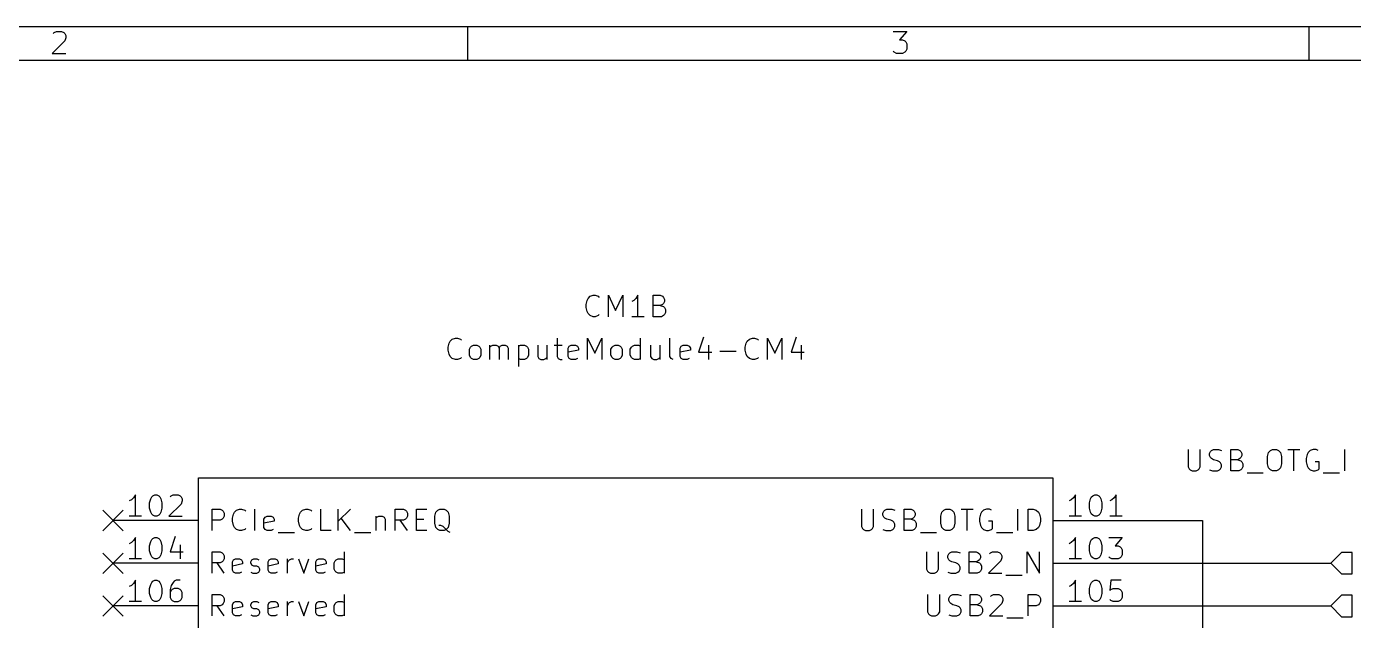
# Model space of a CAD drawing. Extents: x 0.4 to 11.3, y -7.9 to -0.4.
# Drawn here: x 3.298 to 6.403, y -1.784 to -0.394 of the extents above; entities that cross this region are included whole.
import ezdxf

# ---------------------------------------------------------------- set-up
doc = ezdxf.new("R2010")
doc.units = 0
doc.header["$MEASUREMENT"] = 0
for name, color, linetype in [('BLUE2', 5, 'CONTINUOUS'), ('BLUE3', 171, 'CONTINUOUS'), ('BROWN2', 54, 'CONTINUOUS'), ('CYAN2', 4, 'CONTINUOUS'), ('GREEN3', 91, 'CONTINUOUS'), ('RED2', 1, 'CONTINUOUS'), ('RED3', 11, 'CONTINUOUS')]:
    doc.layers.add(name, color=color, linetype=linetype)

msp = doc.modelspace()

# ---------------------------------------------------------------- linework, layer by layer
at = {"layer": 'BLUE2', "linetype": 'CONTINUOUS'}
for p, q in [((3.476, -1.526), (3.524, -1.574)), ((3.524, -1.526), (3.476, -1.574)), ((3.476, -1.626), (3.524, -1.674)), ((3.524, -1.626), (3.476, -1.674)), ((3.476, -1.726), (3.524, -1.774)), ((3.524, -1.726), (3.476, -1.774))]:
    msp.add_line(p, q, dxfattribs=at)
at = {"layer": 'BLUE3', "linetype": 'CONTINUOUS'}
for p, q in [((6.01601, -1.38371), (6.01601, -1.42419)), ((6.04458, -1.42419), (6.04458, -1.38371)), ((6.06602, -1.39323), (6.06839, -1.38847)), ((6.06602, -1.398), (6.06602, -1.39323)), ((6.06839, -1.38847), (6.07078, -1.38609)), ((6.07078, -1.38609), (6.07554, -1.38371)), ((6.07554, -1.38371), (6.08744, -1.38371)), ((6.08744, -1.38371), (6.09459, -1.38609)), ((6.11601, -1.43371), (6.11601, -1.38371)), ((6.11601, -1.38371), (6.13268, -1.38371)), ((6.13268, -1.38371), (6.13744, -1.38609)), ((6.13744, -1.38609), (6.13982, -1.38847)), ((6.13982, -1.38847), (6.1422, -1.39323)), ((6.1422, -1.39323), (6.1422, -1.398)), ((6.20173, -1.40038), (6.20411, -1.39085)), ((6.20411, -1.39085), (6.20887, -1.38609)), ((6.20887, -1.38609), (6.21363, -1.38371)), ((6.21363, -1.38371), (6.22315, -1.38371)), ((6.22315, -1.38371), (6.22792, -1.38609)), ((6.22792, -1.38609), (6.23268, -1.39085)), ((6.23268, -1.39085), (6.23506, -1.40038)), ((6.24935, -1.38371), (6.27792, -1.38371)), ((6.26363, -1.43371), (6.26363, -1.38371)), ((6.29458, -1.39561), (6.2922, -1.40514)), ((6.29696, -1.39085), (6.29458, -1.39561)), ((6.30173, -1.38609), (6.29696, -1.39085)), ((6.30887, -1.38371), (6.30173, -1.38609)), ((6.31601, -1.38371), (6.30887, -1.38371)), ((6.32078, -1.38609), (6.31601, -1.38371)), ((6.38268, -1.43371), (6.38268, -1.38371)), ((6.01601, -1.42419), (6.01839, -1.42895)), ((6.0422, -1.42895), (6.04458, -1.42419)), ((6.06839, -1.40276), (6.06602, -1.398)), ((6.07078, -1.40514), (6.06839, -1.40276)), ((6.07554, -1.40752), (6.07078, -1.40514)), ((6.08506, -1.4099), (6.07554, -1.40752)), ((6.08982, -1.41228), (6.08506, -1.4099)), ((6.0922, -1.41466), (6.08982, -1.41228)), ((6.09459, -1.41943), (6.0922, -1.41466)), ((6.0922, -1.42895), (6.09459, -1.42419)), ((6.09459, -1.42419), (6.09459, -1.41943)), ((6.13268, -1.40752), (6.11601, -1.40752)), ((6.13744, -1.40514), (6.13268, -1.40752)), ((6.13268, -1.40752), (6.13982, -1.4099)), ((6.13982, -1.40276), (6.13744, -1.40514)), ((6.1422, -1.398), (6.13982, -1.40276)), ((6.13982, -1.4099), (6.1422, -1.41228)), ((6.1422, -1.41228), (6.14458, -1.41704)), ((6.14458, -1.42419), (6.1422, -1.42895)), ((6.14458, -1.41704), (6.14458, -1.42419)), ((6.20173, -1.41704), (6.20173, -1.40038)), ((6.20411, -1.42657), (6.20173, -1.41704)), ((6.20887, -1.43133), (6.20411, -1.42657)), ((6.23268, -1.42657), (6.22792, -1.43133)), ((6.23506, -1.41704), (6.23268, -1.42657)), ((6.23506, -1.40038), (6.23506, -1.41704)), ((6.2922, -1.40514), (6.2922, -1.41228)), ((6.2922, -1.41228), (6.29458, -1.4218)), ((6.29458, -1.4218), (6.29696, -1.42657)), ((6.29696, -1.42657), (6.30173, -1.43133)), ((6.32315, -1.41228), (6.31363, -1.41228)), ((6.32315, -1.42895), (6.32315, -1.41228)), ((6.01839, -1.42895), (6.02078, -1.43133)), ((6.02078, -1.43133), (6.02554, -1.43371)), ((6.02554, -1.43371), (6.03506, -1.43371)), ((6.03506, -1.43371), (6.03982, -1.43133)), ((6.03982, -1.43133), (6.0422, -1.42895)), ((6.06602, -1.43133), (6.07316, -1.43371)), ((6.07316, -1.43371), (6.08506, -1.43371)), ((6.08506, -1.43371), (6.08982, -1.43133)), ((6.08982, -1.43133), (6.0922, -1.42895)), ((6.13506, -1.43371), (6.11601, -1.43371)), ((6.13982, -1.43133), (6.13506, -1.43371)), ((6.1422, -1.42895), (6.13982, -1.43133)), ((6.15411, -1.43847), (6.1922, -1.43847)), ((6.21363, -1.43371), (6.20887, -1.43133)), ((6.22315, -1.43371), (6.21363, -1.43371)), ((6.22792, -1.43133), (6.22315, -1.43371)), ((6.30173, -1.43133), (6.30887, -1.43371)), ((6.30887, -1.43371), (6.31363, -1.43371)), ((6.31363, -1.43371), (6.32078, -1.43133)), ((6.32078, -1.43133), (6.32315, -1.42895)), ((6.33268, -1.43847), (6.37078, -1.43847))]:
    msp.add_line(p, q, dxfattribs=at)
at = {"layer": 'BROWN2', "linetype": 'CONTINUOUS'}
for p, q in [((6.375, -1.625), (6.35, -1.65)), ((6.4, -1.625), (6.375, -1.625)), ((6.4, -1.675), (6.4, -1.625)), ((6.35, -1.65), (6.375, -1.675)), ((6.375, -1.675), (6.4, -1.675)), ((6.375, -1.725), (6.35, -1.75)), ((6.4, -1.725), (6.375, -1.725)), ((6.4, -1.775), (6.4, -1.725)), ((6.35, -1.75), (6.375, -1.775)), ((6.375, -1.775), (6.4, -1.775))]:
    msp.add_line(p, q, dxfattribs=at)
at = {"layer": 'CYAN2', "linetype": 'CONTINUOUS'}
for p, q in [((4.61667, -1.02519), (4.62381, -1.0228)), ((4.62381, -1.0228), (4.62857, -1.0228)), ((4.62857, -1.0228), (4.63572, -1.02519)), ((4.65952, -1.0728), (4.65952, -1.0228)), ((4.65952, -1.0228), (4.67619, -1.05852)), ((4.67619, -1.05852), (4.69286, -1.0228)), ((4.69286, -1.0228), (4.69286, -1.0728)), ((4.72857, -1.0228), (4.72381, -1.02995)), ((4.72857, -1.0728), (4.72857, -1.0228)), ((4.76428, -1.0728), (4.76428, -1.0228)), ((4.76428, -1.0228), (4.78095, -1.0228)), ((4.78095, -1.0228), (4.78571, -1.02519)), ((4.60715, -1.04423), (4.60952, -1.03471)), ((4.60715, -1.05137), (4.60715, -1.04423)), ((4.60952, -1.0609), (4.60715, -1.05137)), ((4.60952, -1.03471), (4.61191, -1.02995)), ((4.61191, -1.02995), (4.61667, -1.02519)), ((4.63572, -1.02519), (4.63809, -1.02757)), ((4.71905, -1.03471), (4.71429, -1.03709)), ((4.72381, -1.02995), (4.71905, -1.03471)), ((4.78095, -1.04661), (4.76428, -1.04661)), ((4.78571, -1.04423), (4.78095, -1.04661)), ((4.78095, -1.04661), (4.78809, -1.049)), ((4.78571, -1.02519), (4.78809, -1.02757)), ((4.78809, -1.04185), (4.78571, -1.04423)), ((4.78809, -1.02757), (4.79048, -1.03233)), ((4.79048, -1.03709), (4.78809, -1.04185)), ((4.78809, -1.049), (4.79048, -1.05137)), ((4.79048, -1.03233), (4.79048, -1.03709)), ((4.79048, -1.05137), (4.79285, -1.05614)), ((4.61191, -1.06566), (4.60952, -1.0609)), ((4.61667, -1.07043), (4.61191, -1.06566)), ((4.62381, -1.0728), (4.61667, -1.07043)), ((4.62857, -1.0728), (4.62381, -1.0728)), ((4.63572, -1.07043), (4.62857, -1.0728)), ((4.63809, -1.06804), (4.63572, -1.07043)), ((4.74286, -1.0728), (4.71429, -1.0728)), ((4.78333, -1.0728), (4.76428, -1.0728)), ((4.78809, -1.07043), (4.78333, -1.0728)), ((4.79048, -1.06804), (4.78809, -1.07043)), ((4.79285, -1.06328), (4.79048, -1.06804)), ((4.79285, -1.05614), (4.79285, -1.06328)), ((4.28453, -1.14423), (4.28691, -1.13471)), ((4.28453, -1.15137), (4.28453, -1.14423)), ((4.28691, -1.13471), (4.28929, -1.12995)), ((4.28929, -1.12995), (4.29406, -1.12519)), ((4.29406, -1.12519), (4.3012, -1.1228)), ((4.3012, -1.1228), (4.30596, -1.1228)), ((4.30596, -1.1228), (4.3131, -1.12519)), ((4.3131, -1.12519), (4.31548, -1.12757)), ((4.33453, -1.149), (4.33691, -1.14423)), ((4.33453, -1.16328), (4.33453, -1.149)), ((4.33691, -1.14423), (4.33929, -1.14185)), ((4.33929, -1.14185), (4.34406, -1.13947)), ((4.34406, -1.13947), (4.3512, -1.13947)), ((4.3512, -1.13947), (4.35596, -1.14185)), ((4.35596, -1.14185), (4.35834, -1.14423)), ((4.35834, -1.14423), (4.36072, -1.149)), ((4.36072, -1.149), (4.36072, -1.16328)), ((4.38215, -1.1728), (4.38215, -1.13947)), ((4.38215, -1.14423), (4.38453, -1.14185)), ((4.38453, -1.14185), (4.38929, -1.13947)), ((4.38929, -1.13947), (4.39643, -1.13947)), ((4.39643, -1.13947), (4.40119, -1.14185)), ((4.40119, -1.14185), (4.40357, -1.14661)), ((4.40357, -1.14661), (4.40596, -1.14185)), ((4.40357, -1.14661), (4.40357, -1.1728)), ((4.40596, -1.14185), (4.41072, -1.13947)), ((4.41072, -1.13947), (4.41786, -1.13947)), ((4.41786, -1.13947), (4.42262, -1.14185)), ((4.42262, -1.14185), (4.425, -1.14661)), ((4.425, -1.14661), (4.425, -1.1728)), ((4.44881, -1.13947), (4.44881, -1.18947)), ((4.44881, -1.14185), (4.45357, -1.13947)), ((4.45357, -1.13947), (4.4631, -1.13947)), ((4.4631, -1.13947), (4.46786, -1.14185)), ((4.46786, -1.14185), (4.47024, -1.14423)), ((4.47024, -1.14423), (4.47262, -1.149)), ((4.47262, -1.149), (4.47262, -1.16328)), ((4.49405, -1.13947), (4.49405, -1.16566)), ((4.51548, -1.13947), (4.51548, -1.1728)), ((4.53214, -1.13947), (4.55119, -1.13947)), ((4.53928, -1.1228), (4.53928, -1.16566)), ((4.56548, -1.14661), (4.56785, -1.14185)), ((4.56548, -1.16566), (4.56548, -1.14661)), ((4.56785, -1.14185), (4.57262, -1.13947)), ((4.57262, -1.13947), (4.58214, -1.13947)), ((4.58214, -1.13947), (4.5869, -1.14185)), ((4.5869, -1.14185), (4.58928, -1.14661)), ((4.58928, -1.14661), (4.58928, -1.15137)), ((4.61071, -1.1728), (4.61071, -1.1228)), ((4.61071, -1.1228), (4.62738, -1.15852)), ((4.62738, -1.15852), (4.64405, -1.1228)), ((4.64405, -1.1228), (4.64405, -1.1728)), ((4.66548, -1.149), (4.66785, -1.14423)), ((4.66548, -1.16328), (4.66548, -1.149)), ((4.66785, -1.14423), (4.67024, -1.14185)), ((4.67024, -1.14185), (4.675, -1.13947)), ((4.675, -1.13947), (4.68214, -1.13947)), ((4.68214, -1.13947), (4.6869, -1.14185)), ((4.6869, -1.14185), (4.68928, -1.14423)), ((4.68928, -1.14423), (4.69167, -1.149)), ((4.69167, -1.149), (4.69167, -1.16328)), ((4.71071, -1.149), (4.71309, -1.14423)), ((4.71071, -1.16328), (4.71071, -1.149)), ((4.71309, -1.14423), (4.71547, -1.14185)), ((4.71547, -1.14185), (4.72024, -1.13947)), ((4.72024, -1.13947), (4.72976, -1.13947)), ((4.72976, -1.13947), (4.73452, -1.14185)), ((4.73452, -1.1728), (4.73452, -1.1228)), ((4.75833, -1.13947), (4.75833, -1.16566)), ((4.77976, -1.13947), (4.77976, -1.1728)), ((4.80356, -1.16566), (4.80356, -1.1228)), ((4.82737, -1.14661), (4.82975, -1.14185)), ((4.82737, -1.16566), (4.82737, -1.14661)), ((4.82975, -1.14185), (4.83452, -1.13947)), ((4.83452, -1.13947), (4.84404, -1.13947)), ((4.84404, -1.13947), (4.8488, -1.14185)), ((4.8488, -1.14185), (4.85118, -1.14661)), ((4.85118, -1.14661), (4.85118, -1.15137)), ((4.88213, -1.12043), (4.87023, -1.15614)), ((4.89404, -1.13947), (4.89404, -1.1728)), ((4.97976, -1.14423), (4.98213, -1.13471)), ((4.97976, -1.15137), (4.97976, -1.14423)), ((4.98213, -1.13471), (4.98452, -1.12995)), ((4.98452, -1.12995), (4.98928, -1.12519)), ((4.98928, -1.12519), (4.99642, -1.1228)), ((4.99642, -1.1228), (5.00118, -1.1228)), ((5.00118, -1.1228), (5.00833, -1.12519)), ((5.00833, -1.12519), (5.0107, -1.12757)), ((5.03213, -1.1728), (5.03213, -1.1228)), ((5.03213, -1.1228), (5.0488, -1.15852)), ((5.0488, -1.15852), (5.06547, -1.1228)), ((5.06547, -1.1228), (5.06547, -1.1728)), ((5.0988, -1.12043), (5.0869, -1.15614)), ((5.1107, -1.13947), (5.1107, -1.1728)), ((4.28691, -1.1609), (4.28453, -1.15137)), ((4.28929, -1.16566), (4.28691, -1.1609)), ((4.29406, -1.17043), (4.28929, -1.16566)), ((4.3012, -1.1728), (4.29406, -1.17043)), ((4.30596, -1.1728), (4.3012, -1.1728)), ((4.3131, -1.17043), (4.30596, -1.1728)), ((4.31548, -1.16804), (4.3131, -1.17043)), ((4.33691, -1.16804), (4.33453, -1.16328)), ((4.33929, -1.17043), (4.33691, -1.16804)), ((4.34406, -1.1728), (4.33929, -1.17043)), ((4.3512, -1.1728), (4.34406, -1.1728)), ((4.35596, -1.17043), (4.3512, -1.1728)), ((4.35834, -1.16804), (4.35596, -1.17043)), ((4.36072, -1.16328), (4.35834, -1.16804)), ((4.45357, -1.1728), (4.44881, -1.17043)), ((4.4631, -1.1728), (4.45357, -1.1728)), ((4.46786, -1.17043), (4.4631, -1.1728)), ((4.47024, -1.16804), (4.46786, -1.17043)), ((4.47262, -1.16328), (4.47024, -1.16804)), ((4.49405, -1.16566), (4.49643, -1.17043)), ((4.49643, -1.17043), (4.50119, -1.1728)), ((4.50119, -1.1728), (4.50833, -1.1728)), ((4.50833, -1.1728), (4.51309, -1.17043)), ((4.51309, -1.17043), (4.51548, -1.16804)), ((4.53928, -1.16566), (4.54167, -1.17043)), ((4.54167, -1.17043), (4.54643, -1.1728)), ((4.54643, -1.1728), (4.55119, -1.1728)), ((4.58928, -1.15137), (4.56548, -1.15614)), ((4.56785, -1.17043), (4.56548, -1.16566)), ((4.57262, -1.1728), (4.56785, -1.17043)), ((4.58214, -1.1728), (4.57262, -1.1728)), ((4.5869, -1.17043), (4.58214, -1.1728)), ((4.66785, -1.16804), (4.66548, -1.16328)), ((4.67024, -1.17043), (4.66785, -1.16804)), ((4.675, -1.1728), (4.67024, -1.17043)), ((4.68214, -1.1728), (4.675, -1.1728)), ((4.6869, -1.17043), (4.68214, -1.1728)), ((4.68928, -1.16804), (4.6869, -1.17043)), ((4.69167, -1.16328), (4.68928, -1.16804)), ((4.71309, -1.16804), (4.71071, -1.16328)), ((4.71547, -1.17043), (4.71309, -1.16804)), ((4.72024, -1.1728), (4.71547, -1.17043)), ((4.72976, -1.1728), (4.72024, -1.1728)), ((4.73452, -1.17043), (4.72976, -1.1728)), ((4.75833, -1.16566), (4.76071, -1.17043)), ((4.76071, -1.17043), (4.76547, -1.1728)), ((4.76547, -1.1728), (4.77261, -1.1728)), ((4.77261, -1.1728), (4.77737, -1.17043)), ((4.77737, -1.17043), (4.77976, -1.16804)), ((4.80594, -1.17043), (4.80356, -1.16566)), ((4.81071, -1.1728), (4.80594, -1.17043)), ((4.85118, -1.15137), (4.82737, -1.15614)), ((4.82975, -1.17043), (4.82737, -1.16566)), ((4.83452, -1.1728), (4.82975, -1.17043)), ((4.84404, -1.1728), (4.83452, -1.1728)), ((4.8488, -1.17043), (4.84404, -1.1728)), ((4.87023, -1.15614), (4.90118, -1.15614)), ((4.92023, -1.15376), (4.95833, -1.15376)), ((4.98213, -1.1609), (4.97976, -1.15137)), ((4.98452, -1.16566), (4.98213, -1.1609)), ((4.98928, -1.17043), (4.98452, -1.16566)), ((4.99642, -1.1728), (4.98928, -1.17043)), ((5.00118, -1.1728), (4.99642, -1.1728)), ((5.00833, -1.17043), (5.00118, -1.1728)), ((5.0107, -1.16804), (5.00833, -1.17043)), ((5.0869, -1.15614), (5.11785, -1.15614)), ((3.7319, -1.57313), (3.7319, -1.52313)), ((3.7319, -1.52313), (3.75095, -1.52313)), ((3.75095, -1.54932), (3.7319, -1.54932)), ((3.75095, -1.52313), (3.75571, -1.52551)), ((3.75571, -1.54694), (3.75095, -1.54932)), ((3.75571, -1.52551), (3.75809, -1.52789)), ((3.75809, -1.54456), (3.75571, -1.54694)), ((3.75809, -1.52789), (3.76047, -1.53265)), ((3.76047, -1.5398), (3.75809, -1.54456)), ((3.76047, -1.53265), (3.76047, -1.5398)), ((3.77952, -1.54456), (3.7819, -1.53504)), ((3.77952, -1.5517), (3.77952, -1.54456)), ((3.7819, -1.56122), (3.77952, -1.5517)), ((3.7819, -1.53504), (3.78428, -1.53028)), ((3.78428, -1.53028), (3.78905, -1.52551)), ((3.78905, -1.52551), (3.79619, -1.52313)), ((3.79619, -1.52313), (3.80095, -1.52313)), ((3.80095, -1.52313), (3.80809, -1.52551)), ((3.80809, -1.52551), (3.81047, -1.52789)), ((3.8319, -1.57313), (3.8319, -1.52313)), ((3.85333, -1.54694), (3.85571, -1.54218)), ((3.85333, -1.56599), (3.85333, -1.54694)), ((3.87714, -1.5517), (3.85333, -1.55646)), ((3.85571, -1.54218), (3.86048, -1.5398)), ((3.86048, -1.5398), (3.87, -1.5398)), ((3.87, -1.5398), (3.87476, -1.54218)), ((3.87476, -1.54218), (3.87714, -1.54694)), ((3.87714, -1.54694), (3.87714, -1.5517)), ((3.93429, -1.54456), (3.93667, -1.53504)), ((3.93429, -1.5517), (3.93429, -1.54456)), ((3.93667, -1.56122), (3.93429, -1.5517)), ((3.93667, -1.53504), (3.93905, -1.53028)), ((3.93905, -1.53028), (3.94381, -1.52551)), ((3.94381, -1.52551), (3.95095, -1.52313)), ((3.95095, -1.52313), (3.95571, -1.52313)), ((3.95571, -1.52313), (3.96286, -1.52551)), ((3.96286, -1.52551), (3.96524, -1.52789)), ((3.98667, -1.57313), (3.98667, -1.52313)), ((4.02714, -1.57313), (4.02714, -1.52313)), ((4.05571, -1.52313), (4.02714, -1.5517)), ((4.05571, -1.57313), (4.03429, -1.54456)), ((4.11524, -1.5398), (4.11524, -1.57313)), ((4.11524, -1.54456), (4.11762, -1.54218)), ((4.11762, -1.54218), (4.12238, -1.5398)), ((4.12238, -1.5398), (4.12952, -1.5398)), ((4.12952, -1.5398), (4.13428, -1.54218)), ((4.13428, -1.54218), (4.13667, -1.54694)), ((4.13667, -1.54694), (4.13667, -1.57313)), ((4.16047, -1.57313), (4.16047, -1.52313)), ((4.16047, -1.52313), (4.17952, -1.52313)), ((4.17952, -1.54932), (4.16047, -1.54932)), ((4.18904, -1.57313), (4.17238, -1.54932)), ((4.17952, -1.52313), (4.18428, -1.52551)), ((4.18428, -1.54694), (4.17952, -1.54932)), ((4.18428, -1.52551), (4.18667, -1.52789)), ((4.18667, -1.54456), (4.18428, -1.54694)), ((4.18667, -1.52789), (4.18904, -1.53265)), ((4.18904, -1.5398), (4.18667, -1.54456)), ((4.18904, -1.53265), (4.18904, -1.5398)), ((4.21047, -1.57313), (4.21047, -1.52313)), ((4.21047, -1.52313), (4.23428, -1.52313)), ((4.21047, -1.54694), (4.22714, -1.54694)), ((4.25333, -1.5398), (4.25571, -1.53028)), ((4.25333, -1.55646), (4.25333, -1.5398)), ((4.25571, -1.53028), (4.26047, -1.52551)), ((4.26047, -1.52551), (4.26523, -1.52313)), ((4.26523, -1.52313), (4.27476, -1.52313)), ((4.27476, -1.52313), (4.27952, -1.52551)), ((4.27952, -1.52551), (4.28428, -1.53028)), ((4.28428, -1.53028), (4.28666, -1.5398)), ((4.28666, -1.5398), (4.28666, -1.55646)), ((5.25143, -1.52313), (5.25143, -1.56361)), ((5.28, -1.56361), (5.28, -1.52313)), ((5.30143, -1.53265), (5.30381, -1.52789)), ((5.30143, -1.53742), (5.30143, -1.53265)), ((5.30381, -1.54218), (5.30143, -1.53742)), ((5.30381, -1.52789), (5.30619, -1.52551)), ((5.30619, -1.54456), (5.30381, -1.54218)), ((5.30619, -1.52551), (5.31095, -1.52313)), ((5.31095, -1.54694), (5.30619, -1.54456)), ((5.31095, -1.52313), (5.32285, -1.52313)), ((5.32048, -1.54932), (5.31095, -1.54694)), ((5.32524, -1.5517), (5.32048, -1.54932)), ((5.32285, -1.52313), (5.33, -1.52551)), ((5.32762, -1.55408), (5.32524, -1.5517)), ((5.35143, -1.57313), (5.35143, -1.52313)), ((5.35143, -1.52313), (5.36809, -1.52313)), ((5.36809, -1.54694), (5.35143, -1.54694)), ((5.36809, -1.52313), (5.37285, -1.52551)), ((5.37285, -1.54456), (5.36809, -1.54694)), ((5.36809, -1.54694), (5.37524, -1.54932)), ((5.37285, -1.52551), (5.37524, -1.52789)), ((5.37524, -1.54218), (5.37285, -1.54456)), ((5.37524, -1.52789), (5.37762, -1.53265)), ((5.37762, -1.53742), (5.37524, -1.54218)), ((5.37524, -1.54932), (5.37762, -1.5517)), ((5.37762, -1.53265), (5.37762, -1.53742)), ((5.37762, -1.5517), (5.38, -1.55646)), ((5.43714, -1.5398), (5.43952, -1.53028)), ((5.43714, -1.55646), (5.43714, -1.5398)), ((5.43952, -1.53028), (5.44428, -1.52551)), ((5.44428, -1.52551), (5.44904, -1.52313)), ((5.44904, -1.52313), (5.45857, -1.52313)), ((5.45857, -1.52313), (5.46333, -1.52551)), ((5.46333, -1.52551), (5.46809, -1.53028)), ((5.46809, -1.53028), (5.47047, -1.5398)), ((5.47047, -1.5398), (5.47047, -1.55646)), ((5.48476, -1.52313), (5.51333, -1.52313)), ((5.49905, -1.57313), (5.49905, -1.52313)), ((5.53, -1.53504), (5.52762, -1.54456)), ((5.52762, -1.54456), (5.52762, -1.5517)), ((5.52762, -1.5517), (5.53, -1.56122)), ((5.53238, -1.53028), (5.53, -1.53504)), ((5.53714, -1.52551), (5.53238, -1.53028)), ((5.54428, -1.52313), (5.53714, -1.52551)), ((5.55143, -1.52313), (5.54428, -1.52313)), ((5.55857, -1.5517), (5.54904, -1.5517)), ((5.55619, -1.52551), (5.55143, -1.52313)), ((5.55857, -1.56837), (5.55857, -1.5517)), ((5.61809, -1.57313), (5.61809, -1.52313)), ((5.6419, -1.57313), (5.6419, -1.52313)), ((5.6419, -1.52313), (5.65381, -1.52313)), ((5.65381, -1.52313), (5.66095, -1.52551)), ((5.66095, -1.52551), (5.66571, -1.53028)), ((5.66571, -1.53028), (5.66809, -1.53504)), ((5.66809, -1.53504), (5.67047, -1.54456)), ((5.67047, -1.5517), (5.66809, -1.56122)), ((5.67047, -1.54456), (5.67047, -1.5517)), ((3.78428, -1.56599), (3.7819, -1.56122)), ((3.78905, -1.57075), (3.78428, -1.56599)), ((3.79619, -1.57313), (3.78905, -1.57075)), ((3.80095, -1.57313), (3.79619, -1.57313)), ((3.80809, -1.57075), (3.80095, -1.57313)), ((3.81047, -1.56837), (3.80809, -1.57075)), ((3.85571, -1.57075), (3.85333, -1.56599)), ((3.86048, -1.57313), (3.85571, -1.57075)), ((3.87, -1.57313), (3.86048, -1.57313)), ((3.87476, -1.57075), (3.87, -1.57313)), ((3.88667, -1.57789), (3.92476, -1.57789)), ((3.93905, -1.56599), (3.93667, -1.56122)), ((3.94381, -1.57075), (3.93905, -1.56599)), ((3.95095, -1.57313), (3.94381, -1.57075)), ((3.95571, -1.57313), (3.95095, -1.57313)), ((3.96286, -1.57075), (3.95571, -1.57313)), ((3.96524, -1.56837), (3.96286, -1.57075)), ((4.01048, -1.57313), (3.98667, -1.57313)), ((4.06524, -1.57789), (4.10333, -1.57789)), ((4.23428, -1.57313), (4.21047, -1.57313)), ((4.25571, -1.56599), (4.25333, -1.55646)), ((4.26047, -1.57075), (4.25571, -1.56599)), ((4.26523, -1.57313), (4.26047, -1.57075)), ((4.26761, -1.56122), (4.26285, -1.56122)), ((4.27476, -1.57313), (4.26523, -1.57313)), ((4.27238, -1.56361), (4.26761, -1.56122)), ((4.27952, -1.57075), (4.27238, -1.56361)), ((4.27952, -1.57075), (4.27476, -1.57313)), ((4.28428, -1.56599), (4.27952, -1.57075)), ((4.28428, -1.57551), (4.27952, -1.57075)), ((4.28666, -1.55646), (4.28428, -1.56599)), ((4.28904, -1.57789), (4.28428, -1.57551)), ((5.25143, -1.56361), (5.25381, -1.56837)), ((5.25381, -1.56837), (5.25619, -1.57075)), ((5.25619, -1.57075), (5.26095, -1.57313)), ((5.26095, -1.57313), (5.27047, -1.57313)), ((5.27047, -1.57313), (5.27524, -1.57075)), ((5.27524, -1.57075), (5.27762, -1.56837)), ((5.27762, -1.56837), (5.28, -1.56361)), ((5.30143, -1.57075), (5.30857, -1.57313)), ((5.30857, -1.57313), (5.32048, -1.57313)), ((5.32048, -1.57313), (5.32524, -1.57075)), ((5.32524, -1.57075), (5.32762, -1.56837)), ((5.33, -1.55885), (5.32762, -1.55408)), ((5.32762, -1.56837), (5.33, -1.56361)), ((5.33, -1.56361), (5.33, -1.55885)), ((5.37047, -1.57313), (5.35143, -1.57313)), ((5.37524, -1.57075), (5.37047, -1.57313)), ((5.37762, -1.56837), (5.37524, -1.57075)), ((5.38, -1.56361), (5.37762, -1.56837)), ((5.38, -1.55646), (5.38, -1.56361)), ((5.38952, -1.57789), (5.42762, -1.57789)), ((5.43952, -1.56599), (5.43714, -1.55646)), ((5.44428, -1.57075), (5.43952, -1.56599)), ((5.44904, -1.57313), (5.44428, -1.57075)), ((5.45857, -1.57313), (5.44904, -1.57313)), ((5.46333, -1.57075), (5.45857, -1.57313)), ((5.46809, -1.56599), (5.46333, -1.57075)), ((5.47047, -1.55646), (5.46809, -1.56599)), ((5.53, -1.56122), (5.53238, -1.56599)), ((5.53238, -1.56599), (5.53714, -1.57075)), ((5.53714, -1.57075), (5.54428, -1.57313)), ((5.54428, -1.57313), (5.54904, -1.57313)), ((5.54904, -1.57313), (5.55619, -1.57075)), ((5.55619, -1.57075), (5.55857, -1.56837)), ((5.56809, -1.57789), (5.60619, -1.57789)), ((5.65381, -1.57313), (5.6419, -1.57313)), ((5.66095, -1.57075), (5.65381, -1.57313)), ((5.66571, -1.56599), (5.66095, -1.57075)), ((5.66809, -1.56122), (5.66571, -1.56599)), ((3.7319, -1.67313), (3.7319, -1.62313)), ((3.7319, -1.62313), (3.75095, -1.62313)), ((3.75095, -1.62313), (3.75571, -1.62551)), ((3.75571, -1.62551), (3.75809, -1.62789)), ((3.75809, -1.64456), (3.75571, -1.64694)), ((3.75809, -1.62789), (3.76047, -1.63265)), ((3.76047, -1.6398), (3.75809, -1.64456)), ((3.76047, -1.63265), (3.76047, -1.6398)), ((3.77952, -1.64694), (3.7819, -1.64218)), ((3.7819, -1.64218), (3.78667, -1.6398)), ((3.78667, -1.6398), (3.79619, -1.6398)), ((3.79619, -1.6398), (3.80095, -1.64218)), ((3.80095, -1.64218), (3.80333, -1.64694)), ((3.82238, -1.64694), (3.82476, -1.64218)), ((3.82476, -1.64218), (3.82952, -1.6398)), ((3.82952, -1.6398), (3.83667, -1.6398)), ((3.83667, -1.6398), (3.84143, -1.64218)), ((3.86286, -1.64694), (3.86524, -1.64218)), ((3.86524, -1.64218), (3.87, -1.6398)), ((3.87, -1.6398), (3.87952, -1.6398)), ((3.87952, -1.6398), (3.88428, -1.64218)), ((3.88428, -1.64218), (3.88667, -1.64694)), ((3.90809, -1.67313), (3.90809, -1.6398)), ((3.90809, -1.64932), (3.91048, -1.64456)), ((3.91048, -1.64456), (3.91286, -1.64218)), ((3.91286, -1.64218), (3.91762, -1.6398)), ((3.91762, -1.6398), (3.92238, -1.6398)), ((3.93429, -1.6398), (3.94619, -1.67313)), ((3.94619, -1.67313), (3.95809, -1.6398)), ((3.97476, -1.64694), (3.97714, -1.64218)), ((3.97714, -1.64218), (3.98191, -1.6398)), ((3.98191, -1.6398), (3.99143, -1.6398)), ((3.99143, -1.6398), (3.99619, -1.64218)), ((3.99619, -1.64218), (3.99857, -1.64694)), ((4.01762, -1.64932), (4.02, -1.64456)), ((4.02, -1.64456), (4.02238, -1.64218)), ((4.02238, -1.64218), (4.02715, -1.6398)), ((4.02715, -1.6398), (4.03667, -1.6398)), ((4.03667, -1.6398), (4.04143, -1.64218)), ((4.04143, -1.67313), (4.04143, -1.62313)), ((5.40381, -1.62313), (5.40381, -1.66361)), ((5.43238, -1.66361), (5.43238, -1.62313)), ((5.45381, -1.63265), (5.45619, -1.62789)), ((5.45381, -1.63742), (5.45381, -1.63265)), ((5.45619, -1.64218), (5.45381, -1.63742)), ((5.45619, -1.62789), (5.45857, -1.62551)), ((5.45857, -1.64456), (5.45619, -1.64218)), ((5.45857, -1.62551), (5.46333, -1.62313)), ((5.46333, -1.64694), (5.45857, -1.64456)), ((5.46333, -1.62313), (5.47524, -1.62313)), ((5.47524, -1.62313), (5.48238, -1.62551)), ((5.50381, -1.67313), (5.50381, -1.62313)), ((5.50381, -1.62313), (5.52048, -1.62313)), ((5.52048, -1.62313), (5.52524, -1.62551)), ((5.52524, -1.64456), (5.52048, -1.64694)), ((5.52524, -1.62551), (5.52762, -1.62789)), ((5.52762, -1.64218), (5.52524, -1.64456)), ((5.52762, -1.62789), (5.53, -1.63265)), ((5.53, -1.63742), (5.52762, -1.64218)), ((5.53, -1.63265), (5.53, -1.63742)), ((5.57762, -1.64456), (5.54905, -1.67313)), ((5.55143, -1.62789), (5.55381, -1.62551)), ((5.55381, -1.62551), (5.55857, -1.62313)), ((5.55857, -1.62313), (5.57048, -1.62313)), ((5.57048, -1.62313), (5.57524, -1.62551)), ((5.57524, -1.62551), (5.57762, -1.62789)), ((5.57762, -1.62789), (5.58, -1.63265)), ((5.58, -1.63742), (5.57762, -1.64456)), ((5.58, -1.63265), (5.58, -1.63742)), ((5.63952, -1.67313), (5.63952, -1.62313)), ((5.63952, -1.62313), (5.66809, -1.67313)), ((5.66809, -1.67313), (5.66809, -1.62313)), ((3.75095, -1.64932), (3.7319, -1.64932)), ((3.76047, -1.67313), (3.74381, -1.64932)), ((3.75571, -1.64694), (3.75095, -1.64932)), ((3.77952, -1.66599), (3.77952, -1.64694)), ((3.80333, -1.6517), (3.77952, -1.65646)), ((3.7819, -1.67075), (3.77952, -1.66599)), ((3.78667, -1.67313), (3.7819, -1.67075)), ((3.79619, -1.67313), (3.78667, -1.67313)), ((3.80095, -1.67075), (3.79619, -1.67313)), ((3.80333, -1.64694), (3.80333, -1.6517)), ((3.82238, -1.64932), (3.82238, -1.64694)), ((3.82476, -1.65408), (3.82238, -1.64932)), ((3.82238, -1.67075), (3.82714, -1.67313)), ((3.82952, -1.65646), (3.82476, -1.65408)), ((3.82714, -1.67313), (3.83667, -1.67313)), ((3.83667, -1.65646), (3.82952, -1.65646)), ((3.84143, -1.65885), (3.83667, -1.65646)), ((3.83667, -1.67313), (3.84143, -1.67075)), ((3.84381, -1.66361), (3.84143, -1.65885)), ((3.84143, -1.67075), (3.84381, -1.66599)), ((3.84381, -1.66599), (3.84381, -1.66361)), ((3.86286, -1.66599), (3.86286, -1.64694)), ((3.88667, -1.6517), (3.86286, -1.65646)), ((3.86524, -1.67075), (3.86286, -1.66599)), ((3.87, -1.67313), (3.86524, -1.67075)), ((3.87952, -1.67313), (3.87, -1.67313)), ((3.88428, -1.67075), (3.87952, -1.67313)), ((3.88667, -1.64694), (3.88667, -1.6517)), ((3.97476, -1.66599), (3.97476, -1.64694)), ((3.99857, -1.6517), (3.97476, -1.65646)), ((3.97714, -1.67075), (3.97476, -1.66599)), ((3.98191, -1.67313), (3.97714, -1.67075)), ((3.99143, -1.67313), (3.98191, -1.67313)), ((3.99619, -1.67075), (3.99143, -1.67313)), ((3.99857, -1.64694), (3.99857, -1.6517)), ((4.01762, -1.66361), (4.01762, -1.64932)), ((4.02, -1.66837), (4.01762, -1.66361)), ((4.02238, -1.67075), (4.02, -1.66837)), ((4.02715, -1.67313), (4.02238, -1.67075)), ((4.03667, -1.67313), (4.02715, -1.67313)), ((4.04143, -1.67075), (4.03667, -1.67313)), ((5.40381, -1.66361), (5.40619, -1.66837)), ((5.40619, -1.66837), (5.40857, -1.67075)), ((5.40857, -1.67075), (5.41333, -1.67313)), ((5.41333, -1.67313), (5.42285, -1.67313)), ((5.42285, -1.67313), (5.42762, -1.67075)), ((5.42762, -1.67075), (5.43, -1.66837)), ((5.43, -1.66837), (5.43238, -1.66361)), ((5.45381, -1.67075), (5.46095, -1.67313)), ((5.46095, -1.67313), (5.47286, -1.67313)), ((5.47286, -1.64932), (5.46333, -1.64694)), ((5.47762, -1.6517), (5.47286, -1.64932)), ((5.47286, -1.67313), (5.47762, -1.67075)), ((5.48, -1.65408), (5.47762, -1.6517)), ((5.47762, -1.67075), (5.48, -1.66837)), ((5.48238, -1.65885), (5.48, -1.65408)), ((5.48, -1.66837), (5.48238, -1.66361)), ((5.48238, -1.66361), (5.48238, -1.65885)), ((5.52048, -1.64694), (5.50381, -1.64694)), ((5.52285, -1.67313), (5.50381, -1.67313)), ((5.52048, -1.64694), (5.52762, -1.64932)), ((5.52762, -1.67075), (5.52285, -1.67313)), ((5.52762, -1.64932), (5.53, -1.6517)), ((5.53, -1.66837), (5.52762, -1.67075)), ((5.53, -1.6517), (5.53238, -1.65646)), ((5.53238, -1.66361), (5.53, -1.66837)), ((5.53238, -1.65646), (5.53238, -1.66361)), ((5.54905, -1.67313), (5.58, -1.67313)), ((5.58952, -1.67789), (5.62762, -1.67789)), ((3.7319, -1.77313), (3.7319, -1.72313)), ((3.7319, -1.72313), (3.75095, -1.72313)), ((3.75095, -1.72313), (3.75571, -1.72551)), ((3.75571, -1.72551), (3.75809, -1.72789)), ((3.75809, -1.72789), (3.76047, -1.73265)), ((3.76047, -1.73265), (3.76047, -1.7398)), ((4.04143, -1.77313), (4.04143, -1.72313)), ((5.40619, -1.72313), (5.40619, -1.76361)), ((5.43476, -1.76361), (5.43476, -1.72313)), ((5.45619, -1.73265), (5.45857, -1.72789)), ((5.45619, -1.73742), (5.45619, -1.73265)), ((5.45857, -1.74218), (5.45619, -1.73742)), ((5.45857, -1.72789), (5.46095, -1.72551)), ((5.46095, -1.72551), (5.46572, -1.72313)), ((5.46572, -1.72313), (5.47762, -1.72313)), ((5.47762, -1.72313), (5.48476, -1.72551)), ((5.50619, -1.77313), (5.50619, -1.72313)), ((5.50619, -1.72313), (5.52286, -1.72313)), ((5.52286, -1.72313), (5.52762, -1.72551)), ((5.52762, -1.72551), (5.53, -1.72789)), ((5.53, -1.72789), (5.53238, -1.73265)), ((5.53238, -1.73742), (5.53, -1.74218)), ((5.53238, -1.73265), (5.53238, -1.73742)), ((5.55381, -1.72789), (5.55619, -1.72551)), ((5.55619, -1.72551), (5.56095, -1.72313)), ((5.56095, -1.72313), (5.57286, -1.72313)), ((5.57286, -1.72313), (5.57762, -1.72551)), ((5.57762, -1.72551), (5.58, -1.72789)), ((5.58, -1.72789), (5.58238, -1.73265)), ((5.58238, -1.73742), (5.58, -1.74456)), ((5.58238, -1.73265), (5.58238, -1.73742)), ((5.6419, -1.77313), (5.6419, -1.72313)), ((5.6419, -1.72313), (5.66095, -1.72313)), ((5.66095, -1.72313), (5.66571, -1.72551)), ((5.66571, -1.72551), (5.66809, -1.72789)), ((5.66809, -1.72789), (5.67047, -1.73265)), ((5.67047, -1.73265), (5.67047, -1.7398)), ((3.75095, -1.74932), (3.7319, -1.74932)), ((3.76047, -1.77313), (3.74381, -1.74932)), ((3.75571, -1.74694), (3.75095, -1.74932)), ((3.75809, -1.74456), (3.75571, -1.74694)), ((3.76047, -1.7398), (3.75809, -1.74456)), ((3.77952, -1.74694), (3.7819, -1.74218)), ((3.77952, -1.76599), (3.77952, -1.74694)), ((3.80333, -1.7517), (3.77952, -1.75646)), ((3.7819, -1.77075), (3.77952, -1.76599)), ((3.7819, -1.74218), (3.78667, -1.7398)), ((3.78667, -1.7398), (3.79619, -1.7398)), ((3.79619, -1.7398), (3.80095, -1.74218)), ((3.80095, -1.74218), (3.80333, -1.74694)), ((3.80333, -1.74694), (3.80333, -1.7517)), ((3.82238, -1.74694), (3.82476, -1.74218)), ((3.82238, -1.74932), (3.82238, -1.74694)), ((3.82476, -1.75408), (3.82238, -1.74932)), ((3.82476, -1.74218), (3.82952, -1.7398)), ((3.82952, -1.75646), (3.82476, -1.75408)), ((3.82952, -1.7398), (3.83667, -1.7398)), ((3.83667, -1.75646), (3.82952, -1.75646)), ((3.83667, -1.7398), (3.84143, -1.74218)), ((3.84143, -1.75885), (3.83667, -1.75646)), ((3.84381, -1.76361), (3.84143, -1.75885)), ((3.84143, -1.77075), (3.84381, -1.76599)), ((3.84381, -1.76599), (3.84381, -1.76361)), ((3.86286, -1.74694), (3.86524, -1.74218)), ((3.86286, -1.76599), (3.86286, -1.74694)), ((3.88667, -1.7517), (3.86286, -1.75646)), ((3.86524, -1.77075), (3.86286, -1.76599)), ((3.86524, -1.74218), (3.87, -1.7398)), ((3.87, -1.7398), (3.87952, -1.7398)), ((3.87952, -1.7398), (3.88428, -1.74218)), ((3.88428, -1.74218), (3.88667, -1.74694)), ((3.88667, -1.74694), (3.88667, -1.7517)), ((3.90809, -1.77313), (3.90809, -1.7398)), ((3.90809, -1.74932), (3.91048, -1.74456)), ((3.91048, -1.74456), (3.91286, -1.74218)), ((3.91286, -1.74218), (3.91762, -1.7398)), ((3.91762, -1.7398), (3.92238, -1.7398)), ((3.93429, -1.7398), (3.94619, -1.77313)), ((3.94619, -1.77313), (3.95809, -1.7398)), ((3.97476, -1.74694), (3.97714, -1.74218)), ((3.97476, -1.76599), (3.97476, -1.74694)), ((3.99857, -1.7517), (3.97476, -1.75646)), ((3.97714, -1.77075), (3.97476, -1.76599)), ((3.97714, -1.74218), (3.98191, -1.7398)), ((3.98191, -1.7398), (3.99143, -1.7398)), ((3.99143, -1.7398), (3.99619, -1.74218)), ((3.99619, -1.74218), (3.99857, -1.74694)), ((3.99857, -1.74694), (3.99857, -1.7517)), ((4.01762, -1.74932), (4.02, -1.74456)), ((4.01762, -1.76361), (4.01762, -1.74932)), ((4.02, -1.76837), (4.01762, -1.76361)), ((4.02, -1.74456), (4.02238, -1.74218)), ((4.02238, -1.77075), (4.02, -1.76837)), ((4.02238, -1.74218), (4.02715, -1.7398)), ((4.02715, -1.7398), (4.03667, -1.7398)), ((4.03667, -1.7398), (4.04143, -1.74218)), ((5.40619, -1.76361), (5.40857, -1.76837)), ((5.40857, -1.76837), (5.41095, -1.77075)), ((5.43, -1.77075), (5.43238, -1.76837)), ((5.43238, -1.76837), (5.43476, -1.76361)), ((5.46095, -1.74456), (5.45857, -1.74218)), ((5.46572, -1.74694), (5.46095, -1.74456)), ((5.47524, -1.74932), (5.46572, -1.74694)), ((5.48, -1.7517), (5.47524, -1.74932)), ((5.48238, -1.75408), (5.48, -1.7517)), ((5.48, -1.77075), (5.48238, -1.76837)), ((5.48476, -1.75885), (5.48238, -1.75408)), ((5.48238, -1.76837), (5.48476, -1.76361)), ((5.48476, -1.76361), (5.48476, -1.75885)), ((5.52286, -1.74694), (5.50619, -1.74694)), ((5.52762, -1.74456), (5.52286, -1.74694)), ((5.52286, -1.74694), (5.53, -1.74932)), ((5.53, -1.74218), (5.52762, -1.74456)), ((5.53, -1.74932), (5.53238, -1.7517)), ((5.53238, -1.76837), (5.53, -1.77075)), ((5.53238, -1.7517), (5.53476, -1.75646)), ((5.53476, -1.76361), (5.53238, -1.76837)), ((5.53476, -1.75646), (5.53476, -1.76361)), ((5.58, -1.74456), (5.55143, -1.77313)), ((5.66095, -1.74932), (5.6419, -1.74932)), ((5.66571, -1.74694), (5.66095, -1.74932)), ((5.66809, -1.74456), (5.66571, -1.74694)), ((5.67047, -1.7398), (5.66809, -1.74456)), ((3.78667, -1.77313), (3.7819, -1.77075)), ((3.79619, -1.77313), (3.78667, -1.77313)), ((3.80095, -1.77075), (3.79619, -1.77313)), ((3.82238, -1.77075), (3.82714, -1.77313)), ((3.82714, -1.77313), (3.83667, -1.77313)), ((3.83667, -1.77313), (3.84143, -1.77075)), ((3.87, -1.77313), (3.86524, -1.77075)), ((3.87952, -1.77313), (3.87, -1.77313)), ((3.88428, -1.77075), (3.87952, -1.77313)), ((3.98191, -1.77313), (3.97714, -1.77075)), ((3.99143, -1.77313), (3.98191, -1.77313)), ((3.99619, -1.77075), (3.99143, -1.77313)), ((4.02715, -1.77313), (4.02238, -1.77075)), ((4.03667, -1.77313), (4.02715, -1.77313)), ((4.04143, -1.77075), (4.03667, -1.77313)), ((5.41095, -1.77075), (5.41571, -1.77313)), ((5.41571, -1.77313), (5.42524, -1.77313)), ((5.42524, -1.77313), (5.43, -1.77075)), ((5.45619, -1.77075), (5.46333, -1.77313)), ((5.46333, -1.77313), (5.47524, -1.77313)), ((5.47524, -1.77313), (5.48, -1.77075)), ((5.52524, -1.77313), (5.50619, -1.77313)), ((5.53, -1.77075), (5.52524, -1.77313)), ((5.55143, -1.77313), (5.58238, -1.77313)), ((5.59191, -1.77789), (5.63, -1.77789))]:
    msp.add_line(p, q, dxfattribs=at)
at = {"layer": 'GREEN3', "linetype": 'CONTINUOUS'}
for p, q in [((5.9, -1.55), (6.05, -1.55)), ((6.05, -1.55), (6.05, -1.85)), ((5.9, -1.65), (6.35, -1.65)), ((5.9, -1.75), (6.35, -1.75))]:
    msp.add_line(p, q, dxfattribs=at)
at = {"layer": 'RED2', "linetype": 'CONTINUOUS'}
for p, q in [((0.3937, -0.3937), (11.2993, -0.3937)), ((4.33071, -0.47244), (4.33071, -0.3937)), ((6.29921, -0.47244), (6.29921, -0.3937)), ((3.38689, -0.4272), (3.35765, -0.45644)), ((3.36009, -0.41014), (3.36252, -0.4077)), ((3.36252, -0.4077), (3.3674, -0.40526)), ((3.3674, -0.40526), (3.37958, -0.40526)), ((3.37958, -0.40526), (3.38446, -0.4077)), ((3.38446, -0.4077), (3.38689, -0.41014)), ((3.38689, -0.41014), (3.38933, -0.41501)), ((3.38933, -0.41989), (3.38689, -0.4272)), ((3.38933, -0.41501), (3.38933, -0.41989)), ((5.32615, -0.40526), (5.35783, -0.40526)), ((5.35783, -0.40526), (5.34078, -0.42476)), ((5.34078, -0.42476), (5.34809, -0.42476)), ((5.34809, -0.42476), (5.35296, -0.4272)), ((5.35296, -0.4272), (5.3554, -0.42963)), ((5.3554, -0.42963), (5.35783, -0.43451)), ((5.35783, -0.43451), (5.35783, -0.44669)), ((3.35765, -0.45644), (3.38933, -0.45644)), ((5.32859, -0.45401), (5.32615, -0.45157)), ((5.33346, -0.45644), (5.32859, -0.45401)), ((5.34809, -0.45644), (5.33346, -0.45644)), ((5.35296, -0.45401), (5.34809, -0.45644)), ((5.3554, -0.45157), (5.35296, -0.45401)), ((5.35783, -0.44669), (5.3554, -0.45157)), ((0.47244, -0.47244), (11.2206, -0.47244)), ((3.7, -6.55), (3.7, -1.45)), ((3.7, -1.45), (5.7, -1.45)), ((5.7, -1.45), (5.7, -6.55)), ((3.7, -1.55), (3.5, -1.55)), ((5.7, -1.55), (5.9, -1.55)), ((3.7, -1.65), (3.5, -1.65)), ((5.7, -1.65), (5.9, -1.65)), ((3.7, -1.75), (3.5, -1.75)), ((5.7, -1.75), (5.9, -1.75))]:
    msp.add_line(p, q, dxfattribs=at)
at = {"layer": 'RED3', "linetype": 'CONTINUOUS'}
for p, q in [((3.55238, -1.48988), (3.54762, -1.49702)), ((3.55238, -1.53988), (3.55238, -1.48988)), ((3.59286, -1.49226), (3.59762, -1.48988)), ((3.59762, -1.48988), (3.60238, -1.48988)), ((3.60238, -1.48988), (3.60714, -1.49226)), ((3.63571, -1.49226), (3.64048, -1.48988)), ((3.64048, -1.48988), (3.65238, -1.48988)), ((3.65238, -1.48988), (3.65714, -1.49226)), ((5.75238, -1.48988), (5.74762, -1.49702)), ((5.75238, -1.53988), (5.75238, -1.48988)), ((5.79286, -1.49226), (5.79762, -1.48988)), ((5.79762, -1.48988), (5.80238, -1.48988)), ((5.80238, -1.48988), (5.80714, -1.49226)), ((5.84762, -1.48988), (5.84286, -1.49702)), ((5.84762, -1.53988), (5.84762, -1.48988)), ((3.54286, -1.50178), (3.5381, -1.50417)), ((3.54762, -1.49702), (3.54286, -1.50178)), ((3.58572, -1.50893), (3.58809, -1.4994)), ((3.58572, -1.52083), (3.58572, -1.50893)), ((3.58809, -1.53035), (3.58572, -1.52083)), ((3.58809, -1.4994), (3.59048, -1.49464)), ((3.59048, -1.49464), (3.59286, -1.49226)), ((3.60714, -1.49226), (3.60952, -1.49464)), ((3.60952, -1.49464), (3.61191, -1.4994)), ((3.61191, -1.4994), (3.61429, -1.50893)), ((3.61429, -1.52083), (3.61191, -1.53035)), ((3.61429, -1.50893), (3.61429, -1.52083)), ((3.65952, -1.51131), (3.63095, -1.53988)), ((3.63333, -1.49464), (3.63571, -1.49226)), ((3.65714, -1.49226), (3.65952, -1.49464)), ((3.65952, -1.49464), (3.66191, -1.4994)), ((3.66191, -1.50417), (3.65952, -1.51131)), ((3.66191, -1.4994), (3.66191, -1.50417)), ((5.74286, -1.50178), (5.7381, -1.50417)), ((5.74762, -1.49702), (5.74286, -1.50178)), ((5.78572, -1.50893), (5.78809, -1.4994)), ((5.78572, -1.52083), (5.78572, -1.50893)), ((5.78809, -1.53035), (5.78572, -1.52083)), ((5.78809, -1.4994), (5.79048, -1.49464)), ((5.79048, -1.49464), (5.79286, -1.49226)), ((5.80714, -1.49226), (5.80952, -1.49464)), ((5.80952, -1.49464), (5.81191, -1.4994)), ((5.81191, -1.4994), (5.81429, -1.50893)), ((5.81429, -1.52083), (5.81191, -1.53035)), ((5.81429, -1.50893), (5.81429, -1.52083)), ((5.83809, -1.50178), (5.83333, -1.50417)), ((5.84286, -1.49702), (5.83809, -1.50178)), ((3.56667, -1.53988), (3.5381, -1.53988)), ((3.59048, -1.53512), (3.58809, -1.53035)), ((3.59286, -1.5375), (3.59048, -1.53512)), ((3.59762, -1.53988), (3.59286, -1.5375)), ((3.60238, -1.53988), (3.59762, -1.53988)), ((3.60714, -1.5375), (3.60238, -1.53988)), ((3.60952, -1.53512), (3.60714, -1.5375)), ((3.61191, -1.53035), (3.60952, -1.53512)), ((3.63095, -1.53988), (3.66191, -1.53988)), ((5.76667, -1.53988), (5.7381, -1.53988)), ((5.79048, -1.53512), (5.78809, -1.53035)), ((5.79286, -1.5375), (5.79048, -1.53512)), ((5.79762, -1.53988), (5.79286, -1.5375)), ((5.80238, -1.53988), (5.79762, -1.53988)), ((5.80714, -1.5375), (5.80238, -1.53988)), ((5.80952, -1.53512), (5.80714, -1.5375)), ((5.81191, -1.53035), (5.80952, -1.53512)), ((5.86191, -1.53988), (5.83333, -1.53988)), ((3.54286, -1.60178), (3.5381, -1.60417)), ((3.54762, -1.59702), (3.54286, -1.60178)), ((3.55238, -1.58988), (3.54762, -1.59702)), ((3.55238, -1.63988), (3.55238, -1.58988)), ((3.58572, -1.60893), (3.58809, -1.5994)), ((3.58572, -1.62083), (3.58572, -1.60893)), ((3.58809, -1.5994), (3.59048, -1.59464)), ((3.59048, -1.59464), (3.59286, -1.59226)), ((3.59286, -1.59226), (3.59762, -1.58988)), ((3.59762, -1.58988), (3.60238, -1.58988)), ((3.60238, -1.58988), (3.60714, -1.59226)), ((3.60714, -1.59226), (3.60952, -1.59464)), ((3.60952, -1.59464), (3.61191, -1.5994)), ((3.61191, -1.5994), (3.61429, -1.60893)), ((3.61429, -1.60893), (3.61429, -1.62083)), ((3.64524, -1.5875), (3.63333, -1.62321)), ((3.65714, -1.60655), (3.65714, -1.63988)), ((5.74286, -1.60178), (5.7381, -1.60417)), ((5.74762, -1.59702), (5.74286, -1.60178)), ((5.75238, -1.58988), (5.74762, -1.59702)), ((5.75238, -1.63988), (5.75238, -1.58988)), ((5.78572, -1.60893), (5.78809, -1.5994)), ((5.78572, -1.62083), (5.78572, -1.60893)), ((5.78809, -1.5994), (5.79048, -1.59464)), ((5.79048, -1.59464), (5.79286, -1.59226)), ((5.79286, -1.59226), (5.79762, -1.58988)), ((5.79762, -1.58988), (5.80238, -1.58988)), ((5.80238, -1.58988), (5.80714, -1.59226)), ((5.80714, -1.59226), (5.80952, -1.59464)), ((5.80952, -1.59464), (5.81191, -1.5994)), ((5.81191, -1.5994), (5.81429, -1.60893)), ((5.81429, -1.60893), (5.81429, -1.62083)), ((5.83095, -1.58988), (5.86191, -1.58988)), ((5.86191, -1.58988), (5.84524, -1.60893)), ((5.84524, -1.60893), (5.85238, -1.60893)), ((5.85238, -1.60893), (5.85714, -1.61131)), ((5.85714, -1.61131), (5.85952, -1.61369)), ((5.85952, -1.61369), (5.86191, -1.61845)), ((3.56667, -1.63988), (3.5381, -1.63988)), ((3.58809, -1.63035), (3.58572, -1.62083)), ((3.59048, -1.63512), (3.58809, -1.63035)), ((3.59286, -1.6375), (3.59048, -1.63512)), ((3.59762, -1.63988), (3.59286, -1.6375)), ((3.60238, -1.63988), (3.59762, -1.63988)), ((3.60714, -1.6375), (3.60238, -1.63988)), ((3.60952, -1.63512), (3.60714, -1.6375)), ((3.61191, -1.63035), (3.60952, -1.63512)), ((3.61429, -1.62083), (3.61191, -1.63035)), ((3.63333, -1.62321), (3.66428, -1.62321)), ((5.76667, -1.63988), (5.7381, -1.63988)), ((5.78809, -1.63035), (5.78572, -1.62083)), ((5.79048, -1.63512), (5.78809, -1.63035)), ((5.79286, -1.6375), (5.79048, -1.63512)), ((5.79762, -1.63988), (5.79286, -1.6375)), ((5.80238, -1.63988), (5.79762, -1.63988)), ((5.80714, -1.6375), (5.80238, -1.63988)), ((5.80952, -1.63512), (5.80714, -1.6375)), ((5.81191, -1.63035), (5.80952, -1.63512)), ((5.81429, -1.62083), (5.81191, -1.63035)), ((5.83333, -1.6375), (5.83095, -1.63512)), ((5.83809, -1.63988), (5.83333, -1.6375)), ((5.85238, -1.63988), (5.83809, -1.63988)), ((5.85714, -1.6375), (5.85238, -1.63988)), ((5.85952, -1.63512), (5.85714, -1.6375)), ((5.86191, -1.63035), (5.85952, -1.63512)), ((5.86191, -1.61845), (5.86191, -1.63035)), ((3.54286, -1.70178), (3.5381, -1.70417)), ((3.54762, -1.69702), (3.54286, -1.70178)), ((3.55238, -1.68988), (3.54762, -1.69702)), ((3.55238, -1.73988), (3.55238, -1.68988)), ((3.58572, -1.70893), (3.58809, -1.6994)), ((3.58809, -1.6994), (3.59048, -1.69464)), ((3.59048, -1.69464), (3.59286, -1.69226)), ((3.59286, -1.69226), (3.59762, -1.68988)), ((3.59762, -1.68988), (3.60238, -1.68988)), ((3.60238, -1.68988), (3.60714, -1.69226)), ((3.60714, -1.69226), (3.60952, -1.69464)), ((3.60952, -1.69464), (3.61191, -1.6994)), ((3.61191, -1.6994), (3.61429, -1.70893)), ((3.63571, -1.70178), (3.63333, -1.71131)), ((3.64048, -1.69464), (3.63571, -1.70178)), ((3.64286, -1.69226), (3.64048, -1.69464)), ((3.64762, -1.68988), (3.64286, -1.69226)), ((3.65714, -1.68988), (3.64762, -1.68988)), ((5.74286, -1.70178), (5.7381, -1.70417)), ((5.74762, -1.69702), (5.74286, -1.70178)), ((5.75238, -1.68988), (5.74762, -1.69702)), ((5.75238, -1.73988), (5.75238, -1.68988)), ((5.78572, -1.70893), (5.78809, -1.6994)), ((5.78809, -1.6994), (5.79048, -1.69464)), ((5.79048, -1.69464), (5.79286, -1.69226)), ((5.79286, -1.69226), (5.79762, -1.68988)), ((5.79762, -1.68988), (5.80238, -1.68988)), ((5.80238, -1.68988), (5.80714, -1.69226)), ((5.80714, -1.69226), (5.80952, -1.69464)), ((5.80952, -1.69464), (5.81191, -1.6994)), ((5.81191, -1.6994), (5.81429, -1.70893)), ((5.83571, -1.68988), (5.83333, -1.71369)), ((5.85952, -1.68988), (5.83571, -1.68988)), ((3.58572, -1.72083), (3.58572, -1.70893)), ((3.58809, -1.73035), (3.58572, -1.72083)), ((3.59048, -1.73512), (3.58809, -1.73035)), ((3.59286, -1.7375), (3.59048, -1.73512)), ((3.59762, -1.73988), (3.59286, -1.7375)), ((3.60714, -1.7375), (3.60238, -1.73988)), ((3.60952, -1.73512), (3.60714, -1.7375)), ((3.61191, -1.73035), (3.60952, -1.73512)), ((3.61429, -1.72083), (3.61191, -1.73035)), ((3.61429, -1.70893), (3.61429, -1.72083)), ((3.63333, -1.71131), (3.63333, -1.73035)), ((3.63571, -1.71369), (3.63333, -1.71845)), ((3.63333, -1.73035), (3.63571, -1.73512)), ((3.63809, -1.71131), (3.63571, -1.71369)), ((3.63571, -1.73512), (3.63809, -1.7375)), ((3.64286, -1.70893), (3.63809, -1.71131)), ((3.63809, -1.7375), (3.64286, -1.73988)), ((3.65238, -1.70893), (3.64286, -1.70893)), ((3.65714, -1.71131), (3.65238, -1.70893)), ((3.65238, -1.73988), (3.65714, -1.7375)), ((3.65952, -1.71369), (3.65714, -1.71131)), ((3.65714, -1.7375), (3.65952, -1.73512)), ((3.66191, -1.71845), (3.65952, -1.71369)), ((3.65952, -1.73512), (3.66191, -1.73035)), ((3.66191, -1.73035), (3.66191, -1.71845)), ((5.78572, -1.72083), (5.78572, -1.70893)), ((5.78809, -1.73035), (5.78572, -1.72083)), ((5.79048, -1.73512), (5.78809, -1.73035)), ((5.79286, -1.7375), (5.79048, -1.73512)), ((5.79762, -1.73988), (5.79286, -1.7375)), ((5.80714, -1.7375), (5.80238, -1.73988)), ((5.80952, -1.73512), (5.80714, -1.7375)), ((5.81191, -1.73035), (5.80952, -1.73512)), ((5.81429, -1.72083), (5.81191, -1.73035)), ((5.81429, -1.70893), (5.81429, -1.72083)), ((5.83333, -1.71369), (5.83571, -1.71131)), ((5.83571, -1.7375), (5.83333, -1.73512)), ((5.83571, -1.71131), (5.84048, -1.70893)), ((5.84048, -1.73988), (5.83571, -1.7375)), ((5.84048, -1.70893), (5.85238, -1.70893)), ((5.85238, -1.70893), (5.85714, -1.71131)), ((5.85714, -1.7375), (5.85238, -1.73988)), ((5.85714, -1.71131), (5.85952, -1.71369)), ((5.85952, -1.73512), (5.85714, -1.7375)), ((5.85952, -1.71369), (5.86191, -1.71845)), ((5.86191, -1.73035), (5.85952, -1.73512)), ((5.86191, -1.71845), (5.86191, -1.73035)), ((3.56667, -1.73988), (3.5381, -1.73988)), ((3.60238, -1.73988), (3.59762, -1.73988)), ((3.64286, -1.73988), (3.65238, -1.73988)), ((5.76667, -1.73988), (5.7381, -1.73988)), ((5.80238, -1.73988), (5.79762, -1.73988)), ((5.85238, -1.73988), (5.84048, -1.73988))]:
    msp.add_line(p, q, dxfattribs=at)

doc.saveas('drawing.dxf')
